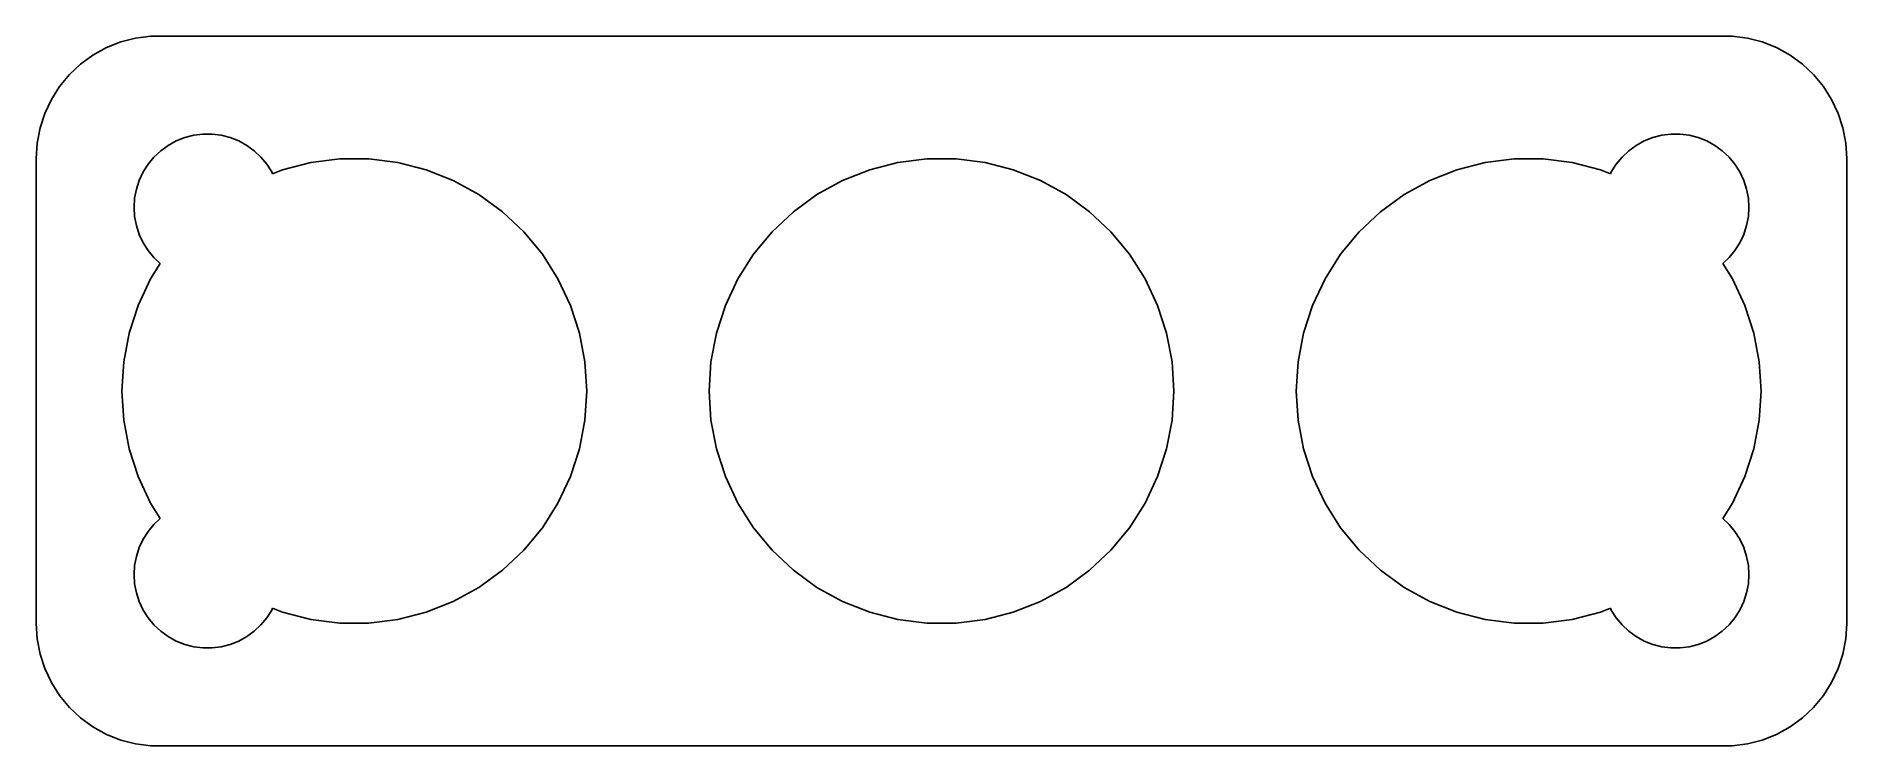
# Model space of a CAD drawing. Header units: metres. Extents: x -37 to 37, y 24.5 to 53.5.
import ezdxf

# ---------------------------------------------------------------- set-up
doc = ezdxf.new("R2010")
doc.units = ezdxf.units.M

msp = doc.modelspace()

# ---------------------------------------------------------------- linework, layer by layer
for p, q in [((-32.9369, 53.4114), (-33.5451, 53.2553)), ((-32.3139, 53.4901), (-32.9369, 53.4114)), ((32.3139, 53.4901), (-32.3139, 53.4901)), ((32.9369, 53.4114), (32.3139, 53.4901)), ((33.5451, 53.2553), (32.9369, 53.4114)), ((-34.6791, 52.7216), (-35.1871, 52.3526)), ((-34.1289, 53.0241), (-34.6791, 52.7216)), ((-33.5451, 53.2553), (-34.1289, 53.0241)), ((34.1289, 53.0241), (33.5451, 53.2553)), ((34.6791, 52.7216), (34.1289, 53.0241)), ((35.1871, 52.3526), (34.6791, 52.7216)), ((-35.6448, 51.9227), (-36.0451, 51.4389)), ((-35.1871, 52.3526), (-35.6448, 51.9227)), ((35.6448, 51.9227), (35.1871, 52.3526)), ((36.0451, 51.4389), (35.6448, 51.9227)), ((-36.0451, 51.4389), (-36.3815, 50.9088)), ((36.3815, 50.9088), (36.0451, 51.4389)), ((-36.6489, 50.3406), (-36.8429, 49.7434)), ((-36.3815, 50.9088), (-36.6489, 50.3406)), ((36.6489, 50.3406), (36.3815, 50.9088)), ((36.8429, 49.7434), (36.6489, 50.3406)), ((-36.8429, 49.7434), (-36.9606, 49.1267)), ((36.9606, 49.1267), (36.8429, 49.7434)), ((-36.9606, 49.1267), (-37, 48.5)), ((-31.9123, 48.8115), (-31.6075, 49.033)), ((-31.6075, 49.033), (-31.2773, 49.2145)), ((-31.2773, 49.2145), (-30.927, 49.3532)), ((-30.927, 49.3532), (-30.5621, 49.4469)), ((-30.5621, 49.4469), (-30.1884, 49.4941)), ((-30.1884, 49.4941), (-29.8116, 49.4941)), ((-29.8116, 49.4941), (-29.4379, 49.4469)), ((-29.4379, 49.4469), (-29.0729, 49.3532)), ((-29.0729, 49.3532), (-28.7227, 49.2145)), ((-28.7227, 49.2145), (-28.3925, 49.033)), ((-28.3925, 49.033), (-28.0877, 48.8115)), ((28.0877, 48.8115), (28.3925, 49.033)), ((28.3925, 49.033), (28.7227, 49.2145)), ((28.7227, 49.2145), (29.0729, 49.3532)), ((29.0729, 49.3532), (29.4379, 49.4469)), ((29.4379, 49.4469), (29.8116, 49.4941)), ((29.8116, 49.4941), (30.1884, 49.4941)), ((30.1884, 49.4941), (30.5621, 49.4469)), ((30.5621, 49.4469), (30.927, 49.3532)), ((30.927, 49.3532), (31.2773, 49.2145)), ((31.2773, 49.2145), (31.6075, 49.033)), ((31.6075, 49.033), (31.9123, 48.8115)), ((37, 48.5), (36.9606, 49.1267)), ((-37, 48.5), (-37, 29.5)), ((-32.6289, 47.9453), (-32.427, 48.2634)), ((-32.427, 48.2634), (-32.1869, 48.5536)), ((-32.1869, 48.5536), (-31.9123, 48.8115)), ((-28.0877, 48.8115), (-27.8131, 48.5536)), ((-27.8131, 48.5536), (-27.5729, 48.2634)), ((-27.5729, 48.2634), (-27.3711, 47.9453)), ((-26.9357, 48.035), (-25.7801, 48.3317)), ((-25.7801, 48.3317), (-24.5965, 48.4812)), ((-24.5965, 48.4812), (-23.4035, 48.4812)), ((-23.4035, 48.4812), (-22.2199, 48.3317)), ((-22.2199, 48.3317), (-21.0643, 48.035)), ((-2.93565, 48.035), (-1.78012, 48.3317)), ((-1.78012, 48.3317), (-0.5965, 48.4812)), ((-0.5965, 48.4812), (0.5965, 48.4812)), ((0.5965, 48.4812), (1.78012, 48.3317)), ((1.78012, 48.3317), (2.93565, 48.035)), ((21.0643, 48.035), (22.2199, 48.3317)), ((22.2199, 48.3317), (23.4035, 48.4812)), ((23.4035, 48.4812), (24.5965, 48.4812)), ((24.5965, 48.4812), (25.7801, 48.3317)), ((25.7801, 48.3317), (26.9357, 48.035)), ((27.3711, 47.9453), (27.5729, 48.2634)), ((27.5729, 48.2634), (27.8131, 48.5536)), ((27.8131, 48.5536), (28.0877, 48.8115)), ((31.9123, 48.8115), (32.1869, 48.5536)), ((32.1869, 48.5536), (32.427, 48.2634)), ((32.427, 48.2634), (32.6289, 47.9453)), ((37, 29.5), (37, 48.5)), ((-32.9057, 47.2461), (-32.7893, 47.6044)), ((-32.7893, 47.6044), (-32.6289, 47.9453)), ((-27.3711, 47.9453), (-27.3383, 47.8756)), ((-27.3383, 47.8756), (-26.9357, 48.035)), ((-21.0643, 48.035), (-19.9551, 47.5959)), ((-19.9551, 47.5959), (-18.9096, 47.0211)), ((-5.09035, 47.0211), (-4.04489, 47.5959)), ((-4.04489, 47.5959), (-2.93565, 48.035)), ((2.93565, 48.035), (4.04489, 47.5959)), ((4.04489, 47.5959), (5.09035, 47.0211)), ((18.9096, 47.0211), (19.9551, 47.5959)), ((19.9551, 47.5959), (21.0643, 48.035)), ((26.9357, 48.035), (27.3383, 47.8756)), ((27.3383, 47.8756), (27.3711, 47.9453)), ((32.6289, 47.9453), (32.7893, 47.6044)), ((32.7893, 47.6044), (32.9057, 47.2461)), ((-33, 46.5), (-32.9763, 46.876)), ((-32.9763, 46.876), (-32.9057, 47.2461)), ((-18.9096, 47.0211), (-17.9445, 46.3199)), ((-6.05553, 46.3199), (-5.09035, 47.0211)), ((5.09035, 47.0211), (6.05553, 46.3199)), ((17.9445, 46.3199), (18.9096, 47.0211)), ((32.9057, 47.2461), (32.9763, 46.876)), ((32.9763, 46.876), (33, 46.5)), ((-32.9763, 46.124), (-33, 46.5)), ((-32.9057, 45.7539), (-32.9763, 46.124)), ((-17.9445, 46.3199), (-17.0748, 45.5032)), ((-6.9252, 45.5032), (-6.05553, 46.3199)), ((6.05553, 46.3199), (6.9252, 45.5032)), ((17.0748, 45.5032), (17.9445, 46.3199)), ((32.9763, 46.124), (32.9057, 45.7539)), ((33, 46.5), (32.9763, 46.124)), ((-32.7893, 45.3956), (-32.9057, 45.7539)), ((-32.6289, 45.0547), (-32.7893, 45.3956)), ((-17.0748, 45.5032), (-16.3143, 44.584)), ((-7.68565, 44.584), (-6.9252, 45.5032)), ((6.9252, 45.5032), (7.68565, 44.584)), ((16.3143, 44.584), (17.0748, 45.5032)), ((32.7893, 45.3956), (32.6289, 45.0547)), ((32.9057, 45.7539), (32.7893, 45.3956)), ((-32.427, 44.7366), (-32.6289, 45.0547)), ((-32.1869, 44.4464), (-32.427, 44.7366)), ((-31.9275, 44.2028), (-32.1869, 44.4464)), ((-16.3143, 44.584), (-15.6751, 43.5766)), ((-8.32491, 43.5766), (-7.68565, 44.584)), ((7.68565, 44.584), (8.32491, 43.5766)), ((15.6751, 43.5766), (16.3143, 44.584)), ((32.1869, 44.4464), (31.9275, 44.2028)), ((32.427, 44.7366), (32.1869, 44.4464)), ((32.6289, 45.0547), (32.427, 44.7366)), ((-32.3249, 43.5766), (-31.9275, 44.2028)), ((31.9275, 44.2028), (32.3249, 43.5766)), ((-32.8329, 42.4972), (-32.3249, 43.5766)), ((-15.6751, 43.5766), (-15.1671, 42.4972)), ((-8.83287, 42.4972), (-8.32491, 43.5766)), ((8.32491, 43.5766), (8.83287, 42.4972)), ((15.1671, 42.4972), (15.6751, 43.5766)), ((32.3249, 43.5766), (32.8329, 42.4972)), ((-33.2015, 41.3625), (-32.8329, 42.4972)), ((-15.1671, 42.4972), (-14.7984, 41.3625)), ((-9.20154, 41.3625), (-8.83287, 42.4972)), ((8.83287, 42.4972), (9.20154, 41.3625)), ((14.7984, 41.3625), (15.1671, 42.4972)), ((32.8329, 42.4972), (33.2015, 41.3625)), ((-33.4251, 40.1907), (-33.2015, 41.3625)), ((-14.7984, 41.3625), (-14.5749, 40.1907)), ((-9.42508, 40.1907), (-9.20154, 41.3625)), ((9.20154, 41.3625), (9.42508, 40.1907)), ((14.5749, 40.1907), (14.7984, 41.3625)), ((33.2015, 41.3625), (33.4251, 40.1907)), ((-33.5, 39), (-33.4251, 40.1907)), ((-14.5749, 40.1907), (-14.5, 39)), ((-9.5, 39), (-9.42508, 40.1907)), ((9.42508, 40.1907), (9.5, 39)), ((14.5, 39), (14.5749, 40.1907)), ((33.4251, 40.1907), (33.5, 39)), ((-33.4251, 37.8093), (-33.5, 39)), ((-14.5, 39), (-14.5749, 37.8093)), ((-9.42508, 37.8093), (-9.5, 39)), ((9.5, 39), (9.42508, 37.8093)), ((14.5749, 37.8093), (14.5, 39)), ((33.5, 39), (33.4251, 37.8093)), ((-33.2015, 36.6375), (-33.4251, 37.8093)), ((-14.5749, 37.8093), (-14.7984, 36.6375)), ((-9.20154, 36.6375), (-9.42508, 37.8093)), ((9.42508, 37.8093), (9.20154, 36.6375)), ((14.7984, 36.6375), (14.5749, 37.8093)), ((33.4251, 37.8093), (33.2015, 36.6375)), ((-32.8329, 35.5028), (-33.2015, 36.6375)), ((-14.7984, 36.6375), (-15.1671, 35.5028)), ((-8.83287, 35.5028), (-9.20154, 36.6375)), ((9.20154, 36.6375), (8.83287, 35.5028)), ((15.1671, 35.5028), (14.7984, 36.6375)), ((33.2015, 36.6375), (32.8329, 35.5028)), ((-32.3249, 34.4234), (-32.8329, 35.5028)), ((-15.1671, 35.5028), (-15.6751, 34.4234)), ((-8.32491, 34.4234), (-8.83287, 35.5028)), ((8.83287, 35.5028), (8.32491, 34.4234)), ((15.6751, 34.4234), (15.1671, 35.5028)), ((32.8329, 35.5028), (32.3249, 34.4234)), ((-31.9275, 33.7972), (-32.3249, 34.4234)), ((-15.6751, 34.4234), (-16.3143, 33.416)), ((-7.68565, 33.416), (-8.32491, 34.4234)), ((8.32491, 34.4234), (7.68565, 33.416)), ((16.3143, 33.416), (15.6751, 34.4234)), ((32.3249, 34.4234), (31.9275, 33.7972)), ((-32.427, 33.2634), (-32.1869, 33.5536)), ((-32.1869, 33.5536), (-31.9275, 33.7972)), ((-16.3143, 33.416), (-17.0748, 32.4968)), ((-6.9252, 32.4968), (-7.68565, 33.416)), ((7.68565, 33.416), (6.9252, 32.4968)), ((17.0748, 32.4968), (16.3143, 33.416)), ((31.9275, 33.7972), (32.1869, 33.5536)), ((32.1869, 33.5536), (32.427, 33.2634)), ((-32.9057, 32.2461), (-32.7893, 32.6044)), ((-32.7893, 32.6044), (-32.6289, 32.9453)), ((-32.6289, 32.9453), (-32.427, 33.2634)), ((32.427, 33.2634), (32.6289, 32.9453)), ((32.6289, 32.9453), (32.7893, 32.6044)), ((32.7893, 32.6044), (32.9057, 32.2461)), ((-33, 31.5), (-32.9763, 31.876)), ((-32.9763, 31.876), (-32.9057, 32.2461)), ((-17.0748, 32.4968), (-17.9445, 31.6801)), ((-6.05553, 31.6801), (-6.9252, 32.4968)), ((6.9252, 32.4968), (6.05553, 31.6801)), ((17.9445, 31.6801), (17.0748, 32.4968)), ((32.9057, 32.2461), (32.9763, 31.876)), ((32.9763, 31.876), (33, 31.5)), ((-32.9763, 31.124), (-33, 31.5)), ((-32.9057, 30.7539), (-32.9763, 31.124)), ((-17.9445, 31.6801), (-18.9096, 30.9789)), ((-5.09035, 30.9789), (-6.05553, 31.6801)), ((6.05553, 31.6801), (5.09035, 30.9789)), ((18.9096, 30.9789), (17.9445, 31.6801)), ((32.9763, 31.124), (32.9057, 30.7539)), ((33, 31.5), (32.9763, 31.124)), ((-32.7893, 30.3956), (-32.9057, 30.7539)), ((-32.6289, 30.0547), (-32.7893, 30.3956)), ((-19.9551, 30.4041), (-21.0643, 29.965)), ((-18.9096, 30.9789), (-19.9551, 30.4041)), ((-4.04489, 30.4041), (-5.09035, 30.9789)), ((-2.93565, 29.965), (-4.04489, 30.4041)), ((4.04489, 30.4041), (2.93565, 29.965)), ((5.09035, 30.9789), (4.04489, 30.4041)), ((19.9551, 30.4041), (18.9096, 30.9789)), ((21.0643, 29.965), (19.9551, 30.4041)), ((32.7893, 30.3956), (32.6289, 30.0547)), ((32.9057, 30.7539), (32.7893, 30.3956)), ((-32.427, 29.7366), (-32.6289, 30.0547)), ((-32.1869, 29.4464), (-32.427, 29.7366)), ((-27.5729, 29.7366), (-27.8131, 29.4464)), ((-27.3711, 30.0547), (-27.5729, 29.7366)), ((-27.3383, 30.1244), (-27.3711, 30.0547)), ((-26.9357, 29.965), (-27.3383, 30.1244)), ((-25.7801, 29.6683), (-26.9357, 29.965)), ((-24.5965, 29.5188), (-25.7801, 29.6683)), ((-22.2199, 29.6683), (-23.4035, 29.5188)), ((-21.0643, 29.965), (-22.2199, 29.6683)), ((-1.78012, 29.6683), (-2.93565, 29.965)), ((-0.5965, 29.5188), (-1.78012, 29.6683)), ((1.78012, 29.6683), (0.5965, 29.5188)), ((2.93565, 29.965), (1.78012, 29.6683)), ((22.2199, 29.6683), (21.0643, 29.965)), ((23.4035, 29.5188), (22.2199, 29.6683)), ((25.7801, 29.6683), (24.5965, 29.5188)), ((26.9357, 29.965), (25.7801, 29.6683)), ((27.3383, 30.1244), (26.9357, 29.965)), ((27.3711, 30.0547), (27.3383, 30.1244)), ((27.5729, 29.7366), (27.3711, 30.0547)), ((27.8131, 29.4464), (27.5729, 29.7366)), ((32.427, 29.7366), (32.1869, 29.4464)), ((32.6289, 30.0547), (32.427, 29.7366)), ((-37, 29.5), (-36.9606, 28.8733)), ((-36.9606, 28.8733), (-36.8429, 28.2566)), ((-31.9123, 29.1885), (-32.1869, 29.4464)), ((-31.6075, 28.967), (-31.9123, 29.1885)), ((-31.2773, 28.7855), (-31.6075, 28.967)), ((-28.3925, 28.967), (-28.7227, 28.7855)), ((-28.0877, 29.1885), (-28.3925, 28.967)), ((-27.8131, 29.4464), (-28.0877, 29.1885)), ((-23.4035, 29.5188), (-24.5965, 29.5188)), ((0.5965, 29.5188), (-0.5965, 29.5188)), ((24.5965, 29.5188), (23.4035, 29.5188)), ((28.0877, 29.1885), (27.8131, 29.4464)), ((28.3925, 28.967), (28.0877, 29.1885)), ((28.7227, 28.7855), (28.3925, 28.967)), ((31.6075, 28.967), (31.2773, 28.7855)), ((31.9123, 29.1885), (31.6075, 28.967)), ((32.1869, 29.4464), (31.9123, 29.1885)), ((36.8429, 28.2566), (36.9606, 28.8733)), ((36.9606, 28.8733), (37, 29.5)), ((-36.8429, 28.2566), (-36.6489, 27.6594)), ((-30.927, 28.6468), (-31.2773, 28.7855)), ((-30.5621, 28.5531), (-30.927, 28.6468)), ((-30.1884, 28.5059), (-30.5621, 28.5531)), ((-29.8116, 28.5059), (-30.1884, 28.5059)), ((-29.4379, 28.5531), (-29.8116, 28.5059)), ((-29.0729, 28.6468), (-29.4379, 28.5531)), ((-28.7227, 28.7855), (-29.0729, 28.6468)), ((29.0729, 28.6468), (28.7227, 28.7855)), ((29.4379, 28.5531), (29.0729, 28.6468)), ((29.8116, 28.5059), (29.4379, 28.5531)), ((30.1884, 28.5059), (29.8116, 28.5059)), ((30.5621, 28.5531), (30.1884, 28.5059)), ((30.927, 28.6468), (30.5621, 28.5531)), ((31.2773, 28.7855), (30.927, 28.6468)), ((36.6489, 27.6594), (36.8429, 28.2566)), ((-36.6489, 27.6594), (-36.3815, 27.0912)), ((36.3815, 27.0912), (36.6489, 27.6594)), ((-36.3815, 27.0912), (-36.0451, 26.5611)), ((36.0451, 26.5611), (36.3815, 27.0912)), ((-36.0451, 26.5611), (-35.6448, 26.0773)), ((-35.6448, 26.0773), (-35.1871, 25.6474)), ((35.1871, 25.6474), (35.6448, 26.0773)), ((35.6448, 26.0773), (36.0451, 26.5611)), ((-35.1871, 25.6474), (-34.6791, 25.2784)), ((-34.6791, 25.2784), (-34.1289, 24.9759)), ((34.1289, 24.9759), (34.6791, 25.2784)), ((34.6791, 25.2784), (35.1871, 25.6474)), ((-34.1289, 24.9759), (-33.5451, 24.7447)), ((-33.5451, 24.7447), (-32.9369, 24.5886)), ((-32.9369, 24.5886), (-32.3139, 24.5099)), ((-32.3139, 24.5099), (32.3139, 24.5099)), ((32.3139, 24.5099), (32.9369, 24.5886)), ((32.9369, 24.5886), (33.5451, 24.7447)), ((33.5451, 24.7447), (34.1289, 24.9759))]:
    msp.add_line(p, q)

doc.saveas('drawing.dxf')
